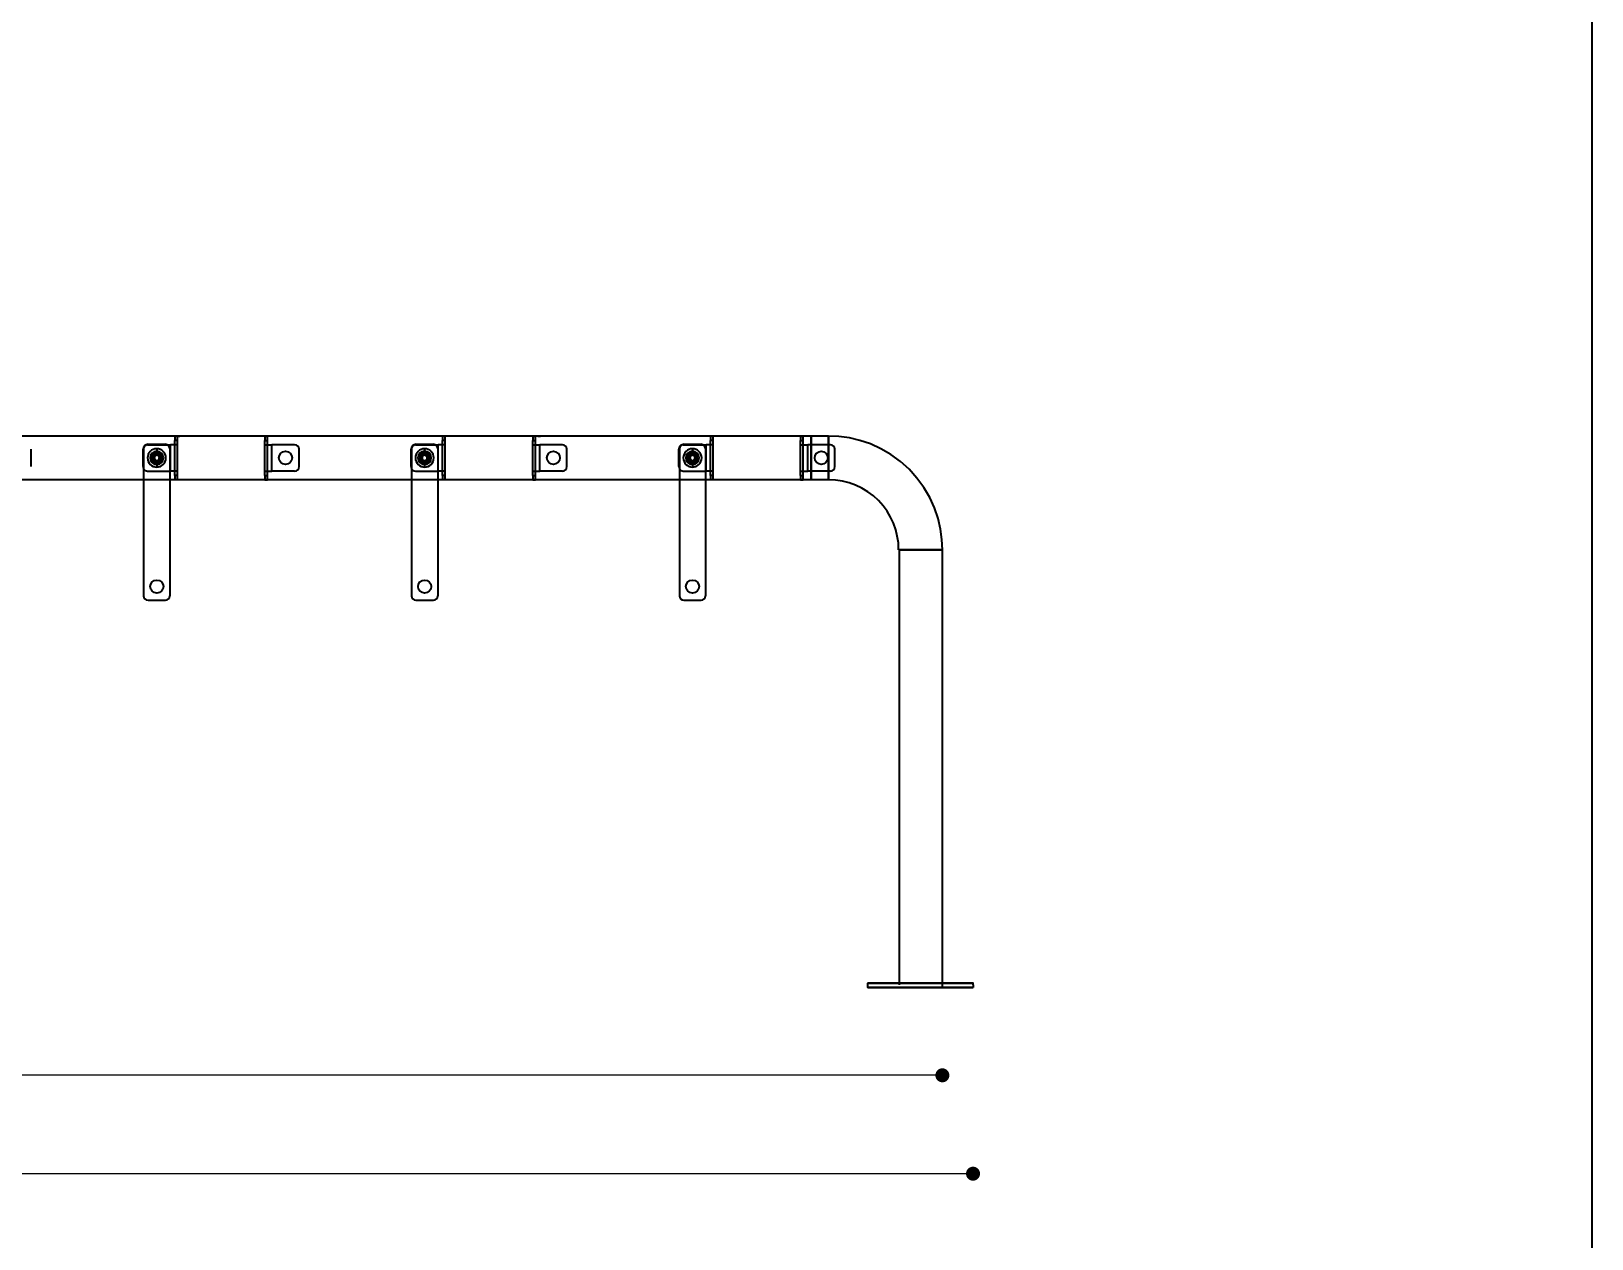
# Model space of a CAD drawing. Header units: millimetres. Extents: x 10366 to 13995, y 24552 to 29685.
# Drawn here: x 12212 to 13995, y 26926 to 28305 of the extents above; entities that cross this region are included whole.
import ezdxf

# ---------------------------------------------------------------- set-up
doc = ezdxf.new("R2010")
doc.units = ezdxf.units.MM
doc.header["$LTSCALE"] = 3
for name, color, linetype in [('Default', 7, 'Continuous'), ('Hidden_lines', 7, 'Continuous'), ('Red', 1, 'Continuous')]:
    doc.layers.add(name, color=color, linetype=linetype)
doc.styles.get("Standard").update_dxf_attribs({"font": 'arial.ttf'})
doc.dimstyles.new('MATEUSZ', dxfattribs={"dimtxt": 35, "dimasz": 16, "dimexe": 0.18, "dimexo": 0.0625, "dimgap": 0.09, "dimtad": 0, "dimdec": 0, "dimdsep": 46, "dimtxsty": 'Standard', "dimblk": 'DOT', "dimcen": 0.09, "dimse1": 1, "dimse2": 1, "dimadec": 0, "dimazin": 0, "dimtfac": 1, "dimtdec": 0, "dimtofl": 0, "dimtmove": 0, "dimatfit": 3, "dimfxl": 1, "dimtolj": 1, "dimtzin": 0, "dimlwd": 9, "dimlwe": 9, "dimarcsym": 0})

# ---------------------------------------------------------------- blocks, each defined once
blk = doc.blocks.new('_Dot')
at = {"color": 0, "linetype": 'ByBlock', "lineweight": -2}
blk.add_line((-0.5, 0), (-1, 0), dxfattribs=at)
at = {"color": 0, "linetype": 'ByBlock', "const_width": 0.5}
blk.add_lwpolyline([(-0.25, 0, 1), (0.25, 0, 1)], format="xyb", close=True, dxfattribs=at)
blk = doc.blocks.new('*D34')
at = {"color": 0, "lineweight": 9, "transparency": 16777216}
for p, q in [((10973.8, 27000.4), (12070.4, 27000.4)), ((13272.1, 27000.4), (12175.5, 27000.4))]:
    blk.add_line(p, q, dxfattribs=at)
at = {"layer": 'Defpoints', "color": 0, "transparency": 16777216}
for p in [(10957.8, 27213), (13288.1, 27213), (13288.1, 27000.4)]:
    blk.add_point(p, dxfattribs=at)
at = {"color": 0, "lineweight": 9, "transparency": 16777216, "xscale": 16, "yscale": 16, "zscale": 16, "rotation": 180}
blk.add_blockref('_Dot', (10957.8, 27000.4), dxfattribs=at)
at = {"color": 0, "lineweight": 9, "transparency": 16777216, "xscale": 16, "yscale": 16, "zscale": 16}
blk.add_blockref('_Dot', (13288.1, 27000.4), dxfattribs=at)
at = {"color": 0, "transparency": 16777216, "insert": (12122.9, 27000.4), "char_height": 35, "attachment_point": 5}
blk.add_mtext('\\A1;2330', dxfattribs=at)
blk = doc.blocks.new('*D35')
at = {"color": 0, "lineweight": 9, "transparency": 16777216}
for p, q in [((11009.1, 27112.8), (12070.6, 27112.8)), ((13237.1, 27112.8), (12175.7, 27112.8))]:
    blk.add_line(p, q, dxfattribs=at)
at = {"layer": 'Defpoints', "color": 0, "transparency": 16777216}
for p in [(10993.1, 27216), (13253.1, 27216), (10993.1, 27112.8)]:
    blk.add_point(p, dxfattribs=at)
at = {"color": 0, "lineweight": 9, "transparency": 16777216, "xscale": 16, "yscale": 16, "zscale": 16, "rotation": 180}
blk.add_blockref('_Dot', (10993.1, 27112.8), dxfattribs=at)
at = {"color": 0, "lineweight": 9, "transparency": 16777216, "xscale": 16, "yscale": 16, "zscale": 16}
blk.add_blockref('_Dot', (13253.1, 27112.8), dxfattribs=at)
at = {"color": 0, "transparency": 16777216, "insert": (12123.1, 27112.8), "char_height": 35, "attachment_point": 5}
blk.add_mtext('\\A1;2260', dxfattribs=at)

msp = doc.modelspace()

# ---------------------------------------------------------------- linework, layer by layer
for p, q in [((13168.1, 27216), (13168.1, 27218)), ((13288.1, 27216), (13288.1, 27218))]:
    msp.add_line(p, q)
msp.add_lwpolyline([(10366.2, 24552.5), (10366.2, 29684.6), (13995, 29684.6), (13995, 24552.5)], close=True)
at = {"layer": 'Default', "color": 0}
for p, q in [((13103.1, 27843), (11123.1, 27843)), ((12345.6, 27833.5), (12365.6, 27833.5)), ((12367.8, 27833), (12371.1, 27833)), ((12371.1, 27803), (12371.1, 27833)), ((12379.1, 27843), (12376.1, 27843)), ((12376.1, 27833), (12376.1, 27838)), ((12379.1, 27838), (12376.1, 27838)), ((12379.1, 27843), (12382.1, 27843)), ((12379.1, 27843), (12382.1, 27843)), ((12379.1, 27833), (12379.1, 27838)), ((12379.1, 27803), (12379.1, 27833)), ((12479.1, 27843), (12482.1, 27843)), ((12479.1, 27833), (12479.1, 27838)), ((12479.1, 27838), (12482.1, 27838)), ((12479.1, 27803), (12479.1, 27833)), ((12485.1, 27843), (12482.1, 27843)), ((12485.1, 27843), (12482.1, 27843)), ((12482.1, 27833), (12482.1, 27838)), ((12487.2, 27803), (12487.2, 27833)), ((12513.1, 27833), (12487.2, 27833)), ((12651.6, 27833.5), (12671.6, 27833.5)), ((12673.8, 27833), (12677.1, 27833)), ((12677.1, 27803), (12677.1, 27833)), ((12685.1, 27843), (12682.1, 27843)), ((12682.1, 27833), (12682.1, 27838)), ((12685.1, 27838), (12682.1, 27838)), ((12685.1, 27833), (12685.1, 27838)), ((12685.1, 27803), (12685.1, 27833)), ((12785.1, 27843), (12788.1, 27843)), ((12785.1, 27833), (12785.1, 27838)), ((12785.1, 27838), (12788.1, 27838)), ((12785.1, 27803), (12785.1, 27833)), ((12788.1, 27833), (12788.1, 27838)), ((12791.1, 27843), (12794.1, 27843)), ((12791.1, 27843), (12794.1, 27843)), ((12793.2, 27803), (12793.2, 27833)), ((12819.1, 27833), (12793.2, 27833)), ((12897.1, 27843), (12894.1, 27843)), ((12897.1, 27843), (12894.1, 27843)), ((12957.6, 27833.5), (12977.6, 27833.5)), ((12979.8, 27833), (12983.1, 27833)), ((12983.1, 27803), (12983.1, 27833)), ((12991.1, 27843), (12988.1, 27843)), ((12988.1, 27833), (12988.1, 27838)), ((12991.1, 27838), (12988.1, 27838)), ((12991.1, 27833), (12991.1, 27838)), ((12991.1, 27803), (12991.1, 27833)), ((13091.1, 27843), (13094.1, 27843)), ((13091.1, 27833), (13091.1, 27838)), ((13091.1, 27838), (13094.1, 27838)), ((13091.1, 27803), (13091.1, 27833)), ((13094.1, 27833), (13094.1, 27838)), ((13099.2, 27803), (13099.2, 27833)), ((13125.1, 27833), (13099.2, 27833)), ((13103.1, 27843), (13100.1, 27843)), ((13103.1, 27843), (13100.1, 27843)), ((13123.1, 27843), (13103.1, 27843)), ((12212.1, 27808), (12212.1, 27828)), ((12340.1, 27808), (12340.1, 27828)), ((12340.6, 27828.5), (12340.6, 27660.5)), ((12370.6, 27828.5), (12370.6, 27660.5)), ((12518.1, 27808), (12518.1, 27828)), ((12646.1, 27808), (12646.1, 27828)), ((12646.6, 27828.5), (12646.6, 27660.5)), ((12676.6, 27828.5), (12676.6, 27660.5)), ((12824.1, 27808), (12824.1, 27828)), ((12952.1, 27808), (12952.1, 27828)), ((12952.6, 27828.5), (12952.6, 27660.5)), ((12982.6, 27828.5), (12982.6, 27660.5)), ((13130.1, 27808), (13130.1, 27828)), ((12376.1, 27798), (12376.1, 27803)), ((12379.1, 27798), (12376.1, 27798)), ((12379.1, 27798), (12379.1, 27803)), ((12479.1, 27798), (12479.1, 27803)), ((12479.1, 27798), (12482.1, 27798)), ((12482.1, 27798), (12482.1, 27803)), ((12513.1, 27803), (12487.2, 27803)), ((12682.1, 27798), (12682.1, 27803)), ((12685.1, 27798), (12682.1, 27798)), ((12685.1, 27798), (12685.1, 27803)), ((12785.1, 27798), (12785.1, 27803)), ((12785.1, 27798), (12788.1, 27798)), ((12788.1, 27798), (12788.1, 27803)), ((12819.1, 27803), (12793.2, 27803)), ((12988.1, 27798), (12988.1, 27803)), ((12991.1, 27798), (12988.1, 27798)), ((12991.1, 27798), (12991.1, 27803)), ((13091.1, 27798), (13091.1, 27803)), ((13091.1, 27798), (13094.1, 27798)), ((13094.1, 27798), (13094.1, 27803)), ((13125.1, 27803), (13099.2, 27803)), ((12340.6, 27793), (12064.6, 27793)), ((12646.6, 27793), (12370.6, 27793)), ((12379.1, 27793), (12376.1, 27793)), ((12479.1, 27793), (12482.1, 27793)), ((12952.6, 27793), (12676.6, 27793)), ((12685.1, 27793), (12682.1, 27793)), ((12785.1, 27793), (12788.1, 27793)), ((13123.1, 27793), (12982.6, 27793)), ((12991.1, 27793), (12988.1, 27793)), ((13091.1, 27793), (13094.1, 27793)), ((13203.9, 27713), (13203.9, 27216)), ((13253.1, 27216), (13253.1, 27713)), ((12345.6, 27655.5), (12365.6, 27655.5)), ((12651.6, 27655.5), (12671.6, 27655.5)), ((12957.6, 27655.5), (12977.6, 27655.5)), ((13168.1, 27213), (13168.1, 27216)), ((13288.1, 27216), (13288.1, 27213))]:
    msp.add_line(p, q, dxfattribs=at)
for points in [[(12379.1, 27833, 0), (12379.1, 27833, 0), (12379.1, 27833, 0), (12379.1, 27833, 0), (12379.1, 27833, 0), (12379.1, 27833, 0), (12379.1, 27833, 0), (12379.1, 27833, 0), (12379.1, 27833, 0), (12379.1, 27833, 0), (12379.1, 27833, 0), (12379.1, 27833, 0), (12379.1, 27833, 0), (12378.6, 27833, 0), (12376.1, 27833, 0), (12371.1, 27833, 0)], [(12376.1, 27843, 0), (12376.1, 27843, 0), (12376.1, 27843, 0), (12376.1, 27843, 0), (12376.1, 27843, 0), (12376.1, 27843, 0), (12376.1, 27843, 0), (12376.1, 27843, 0), (12376.1, 27843, 0), (12376.1, 27843, 0), (12376.1, 27843, 0), (12376.1, 27843, 0), (12376.1, 27843, 0), (12376.1, 27843, 0), (12376.1, 27843, 0), (12376.1, 27842.9, 0), (12376.1, 27842.4, 0), (12376.1, 27838, 0)], [(12379.1, 27838, 0), (12379.1, 27843, 0)], [(12479.1, 27843, 0), (12479.1, 27843, 0), (12479.1, 27843, 0), (12479.1, 27843, 0), (12479.1, 27843, 0), (12479.1, 27843, 0), (12479.1, 27843, 0), (12479.1, 27843, 0), (12479.1, 27843, 0), (12479.1, 27843, 0), (12479.1, 27843, 0), (12479.1, 27843, 0), (12479.1, 27843, 0), (12479.1, 27843, 0), (12479.1, 27843, 0), (12479.1, 27842.9, 0), (12479.1, 27842.4, 0), (12479.1, 27838, 0)], [(12479.1, 27833, 0), (12479.1, 27833, 0), (12479.1, 27833, 0), (12479.1, 27833, 0), (12479.1, 27833, 0), (12479.1, 27833, 0), (12479.1, 27833, 0), (12479.1, 27833, 0), (12479.1, 27833, 0), (12479.1, 27833, 0), (12479.2, 27833, 0), (12479.2, 27833, 0), (12479.2, 27833, 0), (12479.7, 27833, 0), (12482.2, 27833, 0), (12487.2, 27833, 0)], [(12482.1, 27838, 0), (12482.1, 27843, 0)], [(12685.1, 27833, 0), (12685.1, 27833, 0), (12685.1, 27833, 0), (12685.1, 27833, 0), (12685.1, 27833, 0), (12685.1, 27833, 0), (12685.1, 27833, 0), (12685.1, 27833, 0), (12685.1, 27833, 0), (12685.1, 27833, 0), (12685.1, 27833, 0), (12685.1, 27833, 0), (12685.1, 27833, 0), (12684.6, 27833, 0), (12682.1, 27833, 0), (12677.1, 27833, 0)], [(12682.1, 27843, 0), (12682.1, 27843, 0), (12682.1, 27843, 0), (12682.1, 27843, 0), (12682.1, 27843, 0), (12682.1, 27843, 0), (12682.1, 27843, 0), (12682.1, 27843, 0), (12682.1, 27843, 0), (12682.1, 27843, 0), (12682.1, 27843, 0), (12682.1, 27843, 0), (12682.1, 27843, 0), (12682.1, 27843, 0), (12682.1, 27843, 0), (12682.1, 27842.9, 0), (12682.1, 27842.4, 0), (12682.1, 27838, 0)], [(12685.1, 27838, 0), (12685.1, 27843, 0)], [(12785.1, 27843, 0), (12785.1, 27843, 0), (12785.1, 27843, 0), (12785.1, 27843, 0), (12785.1, 27843, 0), (12785.1, 27843, 0), (12785.1, 27843, 0), (12785.1, 27843, 0), (12785.1, 27843, 0), (12785.1, 27843, 0), (12785.1, 27843, 0), (12785.1, 27843, 0), (12785.1, 27843, 0), (12785.1, 27843, 0), (12785.1, 27843, 0), (12785.1, 27842.9, 0), (12785.1, 27842.4, 0), (12785.1, 27838, 0)], [(12785.1, 27833, 0), (12785.1, 27833, 0), (12785.1, 27833, 0), (12785.1, 27833, 0), (12785.1, 27833, 0), (12785.1, 27833, 0), (12785.1, 27833, 0), (12785.1, 27833, 0), (12785.1, 27833, 0), (12785.1, 27833, 0), (12785.2, 27833, 0), (12785.2, 27833, 0), (12785.2, 27833, 0), (12785.7, 27833, 0), (12788.2, 27833, 0), (12793.2, 27833, 0)], [(12788.1, 27838, 0), (12788.1, 27843, 0)], [(12991.1, 27833, 0), (12991.1, 27833, 0), (12991.1, 27833, 0), (12991.1, 27833, 0), (12991.1, 27833, 0), (12991.1, 27833, 0), (12991.1, 27833, 0), (12991.1, 27833, 0), (12991.1, 27833, 0), (12991.1, 27833, 0), (12991.1, 27833, 0), (12991.1, 27833, 0), (12991.1, 27833, 0), (12990.9, 27833, 0), (12988.9, 27833, 0), (12983.1, 27833, 0)], [(12988.1, 27843, 0), (12988.1, 27843, 0), (12988.1, 27843, 0), (12988.1, 27843, 0), (12988.1, 27843, 0), (12988.1, 27843, 0), (12988.1, 27843, 0), (12988.1, 27843, 0), (12988.1, 27843, 0), (12988.1, 27843, 0), (12988.1, 27843, 0), (12988.1, 27843, 0), (12988.1, 27843, 0), (12988.1, 27843, 0), (12988.1, 27843, 0), (12988.1, 27842.9, 0), (12988.1, 27842.4, 0), (12988.1, 27838, 0)], [(12991.1, 27838, 0), (12991.1, 27843, 0)], [(13091.1, 27843, 0), (13091.1, 27843, 0), (13091.1, 27843, 0), (13091.1, 27843, 0), (13091.1, 27843, 0), (13091.1, 27843, 0), (13091.1, 27843, 0), (13091.1, 27843, 0), (13091.1, 27843, 0), (13091.1, 27843, 0), (13091.1, 27843, 0), (13091.1, 27843, 0), (13091.1, 27843, 0), (13091.1, 27843, 0), (13091.1, 27843, 0), (13091.1, 27842.9, 0), (13091.1, 27842.4, 0), (13091.1, 27838, 0)], [(13091.1, 27833, 0), (13091.1, 27833, 0), (13091.1, 27833, 0), (13091.1, 27833, 0), (13091.1, 27833, 0), (13091.1, 27833, 0), (13091.1, 27833, 0), (13091.1, 27833, 0), (13091.1, 27833, 0), (13091.1, 27833, 0), (13091.2, 27833, 0), (13091.2, 27833, 0), (13091.2, 27833, 0), (13091.7, 27833, 0), (13094.2, 27833, 0), (13099.2, 27833, 0)], [(13094.1, 27838, 0), (13094.1, 27843, 0)], [(13103.1, 27843, 0), (13103.1, 27843, 0), (13103.1, 27843, 0), (13103.1, 27843, 0), (13103.1, 27843, 0), (13103.1, 27843, 0), (13103.1, 27843, 0), (13103.1, 27843, 0), (13103.1, 27843, 0), (13103.1, 27843, 0), (13103.1, 27843, 0), (13103.1, 27843, 0), (13103.1, 27843, 0), (13103.1, 27843, 0), (13103.1, 27842.8, 0), (13103.1, 27842, 0), (13103.1, 27838.8, 0), (13103.1, 27833, 0)], [(13123.1, 27843, 0), (13123.1, 27843, 0), (13123.1, 27843, 0), (13123.1, 27843, 0), (13123.1, 27843, 0), (13123.1, 27843, 0), (13123.1, 27843, 0), (13123.1, 27843, 0), (13123.1, 27843, 0), (13123.1, 27843, 0), (13123.1, 27843, 0), (13123.1, 27843, 0), (13123.1, 27843, 0), (13123.1, 27843, 0), (13123.1, 27843, 0), (13123.1, 27842.8, 0), (13123.1, 27842, 0), (13123.1, 27838.8, 0), (13123.1, 27833, 0)], [(13253.1, 27713, 0), (13252.6, 27724.7, 0), (13251, 27736.7, 0), (13248.1, 27748.8, 0), (13244, 27760.9, 0), (13238.6, 27772.7, 0), (13232, 27784.2, 0), (13224.1, 27795, 0), (13215.1, 27805, 0), (13205.1, 27814, 0), (13194.3, 27821.8, 0), (13182.9, 27828.5, 0), (13171, 27833.9, 0), (13158.9, 27838, 0), (13146.8, 27840.9, 0), (13134.8, 27842.5, 0), (13123.1, 27843, 0)], [(12379.1, 27803, 0), (12379.1, 27803, 0), (12379.1, 27803, 0), (12379.1, 27803, 0), (12379.1, 27803, 0), (12379.1, 27803, 0), (12379.1, 27803, 0), (12379.1, 27803, 0), (12379.1, 27803, 0), (12379.1, 27803, 0), (12379.1, 27803, 0), (12379.1, 27803, 0), (12379.1, 27803, 0), (12378.6, 27803, 0), (12376.1, 27803, 0), (12371.1, 27803, 0)], [(12376.1, 27798, 0), (12376.1, 27793, 0)], [(12379.1, 27793, 0), (12379.1, 27793, 0), (12379.1, 27793, 0), (12379.1, 27793, 0), (12379.1, 27793, 0), (12379.1, 27793, 0), (12379.1, 27793, 0), (12379.1, 27793, 0), (12379.1, 27793, 0), (12379.1, 27793, 0), (12379.1, 27793, 0), (12379.1, 27793, 0), (12379.1, 27793, 0), (12379.1, 27793, 0), (12379.1, 27793.1, 0), (12379.1, 27793.2, 0), (12379.1, 27793.7, 0), (12379.1, 27798, 0)], [(12479.1, 27803, 0), (12479.1, 27803, 0), (12479.1, 27803, 0), (12479.1, 27803, 0), (12479.1, 27803, 0), (12479.1, 27803, 0), (12479.1, 27803, 0), (12479.1, 27803, 0), (12479.1, 27803, 0), (12479.1, 27803, 0), (12479.2, 27803, 0), (12479.2, 27803, 0), (12479.2, 27803, 0), (12479.7, 27803, 0), (12482.2, 27803, 0), (12487.2, 27803, 0)], [(12479.1, 27798, 0), (12479.1, 27793, 0)], [(12482.1, 27793, 0), (12482.1, 27793, 0), (12482.1, 27793, 0), (12482.1, 27793, 0), (12482.1, 27793, 0), (12482.1, 27793, 0), (12482.1, 27793, 0), (12482.1, 27793, 0), (12482.1, 27793, 0), (12482.1, 27793, 0), (12482.1, 27793, 0), (12482.1, 27793, 0), (12482.1, 27793, 0), (12482.1, 27793, 0), (12482.1, 27793.1, 0), (12482.1, 27793.2, 0), (12482.1, 27793.7, 0), (12482.1, 27798, 0)], [(12685.1, 27803, 0), (12685.1, 27803, 0), (12685.1, 27803, 0), (12685.1, 27803, 0), (12685.1, 27803, 0), (12685.1, 27803, 0), (12685.1, 27803, 0), (12685.1, 27803, 0), (12685.1, 27803, 0), (12685.1, 27803, 0), (12685.1, 27803, 0), (12685.1, 27803, 0), (12685.1, 27803, 0), (12684.6, 27803, 0), (12682.1, 27803, 0), (12677.1, 27803, 0)], [(12682.1, 27798, 0), (12682.1, 27793, 0)], [(12685.1, 27793, 0), (12685.1, 27793, 0), (12685.1, 27793, 0), (12685.1, 27793, 0), (12685.1, 27793, 0), (12685.1, 27793, 0), (12685.1, 27793, 0), (12685.1, 27793, 0), (12685.1, 27793, 0), (12685.1, 27793, 0), (12685.1, 27793, 0), (12685.1, 27793, 0), (12685.1, 27793, 0), (12685.1, 27793, 0), (12685.1, 27793.1, 0), (12685.1, 27793.2, 0), (12685.1, 27793.7, 0), (12685.1, 27798, 0)], [(12785.1, 27803, 0), (12785.1, 27803, 0), (12785.1, 27803, 0), (12785.1, 27803, 0), (12785.1, 27803, 0), (12785.1, 27803, 0), (12785.1, 27803, 0), (12785.1, 27803, 0), (12785.1, 27803, 0), (12785.1, 27803, 0), (12785.2, 27803, 0), (12785.2, 27803, 0), (12785.2, 27803, 0), (12785.7, 27803, 0), (12788.2, 27803, 0), (12793.2, 27803, 0)], [(12785.1, 27798, 0), (12785.1, 27793, 0)], [(12788.1, 27793, 0), (12788.1, 27793, 0), (12788.1, 27793, 0), (12788.1, 27793, 0), (12788.1, 27793, 0), (12788.1, 27793, 0), (12788.1, 27793, 0), (12788.1, 27793, 0), (12788.1, 27793, 0), (12788.1, 27793, 0), (12788.1, 27793, 0), (12788.1, 27793, 0), (12788.1, 27793, 0), (12788.1, 27793, 0), (12788.1, 27793.1, 0), (12788.1, 27793.2, 0), (12788.1, 27793.7, 0), (12788.1, 27798, 0)], [(12991.1, 27803, 0), (12991.1, 27803, 0), (12991.1, 27803, 0), (12991.1, 27803, 0), (12991.1, 27803, 0), (12991.1, 27803, 0), (12991.1, 27803, 0), (12991.1, 27803, 0), (12991.1, 27803, 0), (12991.1, 27803, 0), (12991.1, 27803, 0), (12991.1, 27803, 0), (12991.1, 27803, 0), (12990.6, 27803, 0), (12988.1, 27803, 0), (12983.1, 27803, 0)], [(12988.1, 27798, 0), (12988.1, 27793, 0)], [(12991.1, 27793, 0), (12991.1, 27793, 0), (12991.1, 27793, 0), (12991.1, 27793, 0), (12991.1, 27793, 0), (12991.1, 27793, 0), (12991.1, 27793, 0), (12991.1, 27793, 0), (12991.1, 27793, 0), (12991.1, 27793, 0), (12991.1, 27793, 0), (12991.1, 27793, 0), (12991.1, 27793, 0), (12991.1, 27793, 0), (12991.1, 27793.1, 0), (12991.1, 27793.2, 0), (12991.1, 27793.7, 0), (12991.1, 27798, 0)], [(13091.1, 27803, 0), (13091.1, 27803, 0), (13091.1, 27803, 0), (13091.1, 27803, 0), (13091.1, 27803, 0), (13091.1, 27803, 0), (13091.1, 27803, 0), (13091.1, 27803, 0), (13091.1, 27803, 0), (13091.1, 27803, 0), (13091.2, 27803, 0), (13091.2, 27803, 0), (13091.2, 27803, 0), (13091.7, 27803, 0), (13094.2, 27803, 0), (13099.2, 27803, 0)], [(13091.1, 27798, 0), (13091.1, 27793, 0)], [(13094.1, 27793, 0), (13094.1, 27793, 0), (13094.1, 27793, 0), (13094.1, 27793, 0), (13094.1, 27793, 0), (13094.1, 27793, 0), (13094.1, 27793, 0), (13094.1, 27793, 0), (13094.1, 27793, 0), (13094.1, 27793, 0), (13094.1, 27793, 0), (13094.1, 27793, 0), (13094.1, 27793, 0), (13094.1, 27793, 0), (13094.1, 27793.1, 0), (13094.1, 27793.2, 0), (13094.1, 27793.7, 0), (13094.1, 27798, 0)], [(13103.1, 27803, 0), (13103.1, 27795.5, 0), (13103.1, 27793.6, 0), (13103.1, 27793.2, 0), (13103.1, 27793.1, 0), (13103.1, 27793, 0), (13103.1, 27793, 0), (13103.1, 27793, 0), (13103.1, 27793, 0), (13103.1, 27793, 0), (13103.1, 27793, 0), (13103.1, 27793, 0), (13103.1, 27793, 0), (13103.1, 27793, 0), (13103.1, 27793, 0), (13103.1, 27793, 0), (13103.1, 27793, 0), (13103.1, 27793, 0), (13103.1, 27793, 0)], [(13123.1, 27803, 0), (13123.1, 27795.5, 0), (13123.1, 27793.6, 0), (13123.1, 27793.2, 0), (13123.1, 27793.1, 0), (13123.1, 27793, 0), (13123.1, 27793, 0), (13123.1, 27793, 0), (13123.1, 27793, 0), (13123.1, 27793, 0), (13123.1, 27793, 0), (13123.1, 27793, 0), (13123.1, 27793, 0), (13123.1, 27793, 0), (13123.1, 27793, 0), (13123.1, 27793, 0), (13123.1, 27793, 0), (13123.1, 27793, 0), (13123.1, 27793, 0)], [(13203.1, 27713, 0), (13202.8, 27720.8, 0), (13201.6, 27728.5, 0), (13199.8, 27736, 0), (13197.2, 27743.4, 0), (13193.9, 27750.4, 0), (13189.9, 27757.1, 0), (13185.3, 27763.4, 0), (13180.1, 27769.3, 0), (13174.3, 27774.6, 0), (13168, 27779.3, 0), (13161.2, 27783.4, 0), (13154, 27786.8, 0), (13146.6, 27789.5, 0), (13138.9, 27791.5, 0), (13131.1, 27792.6, 0), (13123.1, 27793, 0)], [(13253.1, 27713, 0), (13253.1, 27713, 0), (13253.1, 27713, 0), (13253.1, 27713, 0), (13253.1, 27713, 0), (13253.1, 27713, 0), (13253.1, 27713, 0), (13253.1, 27713, 0), (13253.1, 27713, 0), (13253.1, 27713, 0), (13253.1, 27713, 0), (13253.1, 27713, 0), (13253.1, 27713, 0), (13253, 27713, 0), (13252.4, 27713, 0), (13250.1, 27713, 0), (13203.1, 27713, 0)], [(13202.9, 27218, 0), (13173.7, 27218, 0), (13168.5, 27218, 0), (13168.2, 27218, 0), (13168.1, 27218, 0), (13168.1, 27218, 0), (13168.1, 27218, 0), (13168.1, 27218, 0), (13168.1, 27218, 0), (13168.1, 27218, 0), (13168.1, 27218, 0), (13168.1, 27218, 0), (13168.1, 27218, 0), (13168.1, 27218, 0), (13168.1, 27218, 0), (13168.1, 27218, 0), (13168.1, 27218, 0), (13168.1, 27218, 0), (13168.1, 27218, 0), (13168.2, 27218, 0), (13168.2, 27218, 0), (13168.2, 27218, 0), (13168.5, 27218, 0), (13169.4, 27218, 0), (13173.5, 27218, 0), (13228.1, 27218, 0)], [(13228.1, 27218, 0), (13286.9, 27218, 0), (13288.1, 27218, 0), (13288.1, 27218, 0), (13288.1, 27218, 0), (13288.1, 27218, 0), (13288.1, 27218, 0), (13288.1, 27218, 0), (13288.1, 27218, 0), (13288.1, 27218, 0), (13288.1, 27218, 0), (13288.1, 27218, 0), (13288.1, 27218, 0), (13288.1, 27218, 0), (13288.1, 27218, 0), (13288.1, 27218, 0), (13288.1, 27218, 0), (13288.1, 27218, 0), (13288.1, 27218, 0), (13288.1, 27218, 0), (13287.8, 27218, 0), (13286.9, 27218, 0), (13282.8, 27218, 0), (13253.1, 27218, 0)]]:
    msp.add_polyline3d(points, dxfattribs=at)
msp.add_polyline3d([(13288.1, 27213, 0), (13288.1, 27213, 0), (13288.1, 27213, 0), (13288.1, 27213, 0), (13288.1, 27213, 0), (13288.1, 27213, 0), (13288.1, 27213, 0), (13288.1, 27213, 0), (13288.1, 27213, 0), (13288.1, 27213, 0), (13288.1, 27213, 0), (13288, 27213, 0), (13287.7, 27213, 0), (13286.4, 27213, 0), (13280.7, 27213, 0), (13177.2, 27213, 0), (13168.4, 27213, 0), (13168.2, 27213, 0), (13168.2, 27213, 0), (13168.1, 27213, 0), (13168.1, 27213, 0), (13168.1, 27213, 0), (13168.1, 27213, 0), (13168.1, 27213, 0), (13168.1, 27213, 0), (13168.1, 27213, 0), (13168.1, 27213, 0), (13168.1, 27213, 0), (13168.1, 27213, 0), (13168.1, 27213, 0), (13168.1, 27213, 0), (13168.2, 27213, 0), (13168.2, 27213, 0), (13168.2, 27213, 0), (13168.6, 27213, 0), (13169.9, 27213, 0), (13175.5, 27213, 0)], close=True, dxfattribs=at)
for centre in [(12502.7, 27818), (12808.7, 27818), (13114.7, 27818), (12355.6, 27671), (12661.6, 27671), (12967.6, 27671)]:
    msp.add_circle(centre, 7.5, dxfattribs=at)
for centre, start, end in [((12345.1, 27828), 90, 180), ((12345.6, 27828.5), 90, 180), ((12365.6, 27828.5), 0, 90), ((12513.1, 27828), 0, 90), ((12651.1, 27828), 90, 180), ((12651.6, 27828.5), 90, 180), ((12671.6, 27828.5), 0, 90), ((12819.1, 27828), 360, 90), ((12957.1, 27828), 90, 180), ((12957.6, 27828.5), 90, 180), ((12977.6, 27828.5), 0, 90), ((13125.1, 27828), 360, 90), ((12345.1, 27808), 180, 205.5778), ((12513.1, 27808), 270, 0), ((12651.1, 27808), 180, 205.5778), ((12819.1, 27808), 270, 0), ((12957.1, 27808), 180, 205.5778), ((13125.1, 27808), 270, 0), ((12345.6, 27660.5), 180, 270), ((12365.6, 27660.5), 270, 0), ((12651.6, 27660.5), 180, 270), ((12671.6, 27660.5), 270, 360), ((12957.6, 27660.5), 180, 270), ((12977.6, 27660.5), 270, 0)]:
    msp.add_arc(centre, 5, start, end, dxfattribs=at)
at = {"layer": 'Hidden_lines', "color": 0}
for p, q in [((12345.1, 27833), (12367.8, 27833)), ((12376.1, 27803), (12376.1, 27833)), ((12482.1, 27803), (12482.1, 27833)), ((12651.1, 27833), (12673.8, 27833)), ((12682.1, 27803), (12682.1, 27833)), ((12788.1, 27803), (12788.1, 27833)), ((12957.1, 27833), (12979.8, 27833)), ((12988.1, 27803), (12988.1, 27833)), ((13094.1, 27803), (13094.1, 27833)), ((12345.1, 27803), (12371.1, 27803)), ((12651.1, 27803), (12677.1, 27803)), ((12957.1, 27803), (12983.1, 27803)), ((12370.6, 27793), (12340.6, 27793)), ((12676.6, 27793), (12646.6, 27793)), ((12982.6, 27793), (12952.6, 27793)), ((13253.1, 27213), (13253.1, 27216)), ((13253.1, 27213), (13253.1, 27216))]:
    msp.add_line(p, q, dxfattribs=at)
for points in [[(13103.1, 27793, 0), (13103.1, 27793, 0), (13103.1, 27793, 0), (13103.1, 27793, 0), (13103.1, 27793, 0), (13103.1, 27793, 0), (13103.1, 27793, 0), (13103.1, 27793, 0), (13103.1, 27793, 0), (13103.1, 27793, 0), (13103.1, 27793, 0), (13103.1, 27793, 0), (13103.1, 27793.1, 0), (13103.1, 27793.2, 0), (13103.1, 27793.8, 0), (13103.1, 27796.1, 0), (13103.1, 27843, 0)], [(13103.1, 27833, 0), (13103.1, 27803, 0)], [(13123.1, 27793, 0), (13123.1, 27793, 0), (13123.1, 27793, 0), (13123.1, 27793, 0), (13123.1, 27793, 0), (13123.1, 27793, 0), (13123.1, 27793, 0), (13123.1, 27793, 0), (13123.1, 27793, 0), (13123.1, 27793, 0), (13123.1, 27793, 0), (13123.1, 27793, 0), (13123.1, 27793.1, 0), (13123.1, 27793.2, 0), (13123.1, 27793.8, 0), (13123.1, 27796.1, 0), (13123.1, 27843, 0)], [(13123.1, 27833, 0), (13123.1, 27803, 0)], [(13203.1, 27713, 0), (13203.1, 27713, 0), (13203.1, 27713, 0), (13203.1, 27713, 0), (13203.1, 27713, 0), (13203.1, 27713, 0), (13203.1, 27713, 0), (13203.1, 27713, 0), (13203.1, 27713, 0), (13203.1, 27713, 0), (13203.1, 27713, 0), (13203.2, 27713, 0), (13203.2, 27713, 0), (13203.3, 27713, 0), (13203.9, 27713, 0), (13206.2, 27713, 0), (13253.1, 27713, 0)], [(13253.1, 27218, 0), (13253.1, 27218, 0), (13253.1, 27218, 0), (13253.1, 27218, 0), (13253.1, 27218, 0), (13253.1, 27218, 0), (13253.1, 27218, 0), (13253.1, 27218, 0), (13253.1, 27218, 0), (13253.1, 27218, 0), (13253.1, 27218, 0), (13253.1, 27218, 0), (13253, 27218, 0), (13252.4, 27218, 0), (13246.3, 27218, 0), (13203.1, 27218, 0)]]:
    msp.add_polyline3d(points, dxfattribs=at)
for centre in [(12355.6, 27818), (12355.6, 27818), (12661.6, 27818), (12661.6, 27818), (12967.6, 27818)]:
    msp.add_circle(centre, 4, dxfattribs=at)
for centre, radius, start, end in [((12355.6, 27818), 7.64, 90, 270), ((12355.6, 27818), 6.24, 90, 270), ((12355.6, 27818), 3, 90, 270), ((12355.6, 27818), 7.64, 270, 90), ((12355.6, 27818), 6.24, 270, 90), ((12355.6, 27818), 3, 270, 90), ((12661.6, 27818), 7.64, 90, 270), ((12661.6, 27818), 6.24, 90, 270), ((12661.6, 27818), 3, 90, 270), ((12661.6, 27818), 7.64, 270, 90), ((12661.6, 27818), 6.24, 270, 90), ((12661.6, 27818), 3, 270, 90), ((12967.6, 27818), 7.64, 90, 270), ((12967.6, 27818), 6.24, 90, 270), ((12967.6, 27818), 3, 90, 270), ((12967.6, 27818), 7.64, 270, 90), ((12967.6, 27818), 6.24, 270, 90), ((12967.6, 27818), 3, 270, 90), ((12345.1, 27808), 5, 205.5778, 270), ((12651.1, 27808), 5, 205.5778, 270), ((12957.1, 27808), 5, 205.5778, 270)]:
    msp.add_arc(centre, radius, start, end, dxfattribs=at)
at = {"layer": 'Red', "color": 0}
for points in [[(12355.6, 27828.5, 0), (12355.6, 27828.5, 0), (12355.6, 27828.5, 0), (12355.6, 27828.5, 0), (12355.6, 27828.5, 0), (12355.6, 27828.5, 0), (12355.6, 27828.5, 0), (12355.6, 27828.5, 0), (12355.6, 27828.5, 0), (12355.6, 27828.5, 0), (12355.6, 27828.5, 0), (12355.6, 27828.5, 0), (12355.6, 27828.5, 0), (12355.6, 27828.5, 0), (12355.6, 27828.5, 0), (12355.6, 27828.4, 0), (12355.6, 27827.8, 0), (12355.6, 27822.5, 0)], [(12355.6, 27813.5, 0), (12355.6, 27807.5, 0)], [(12661.6, 27828.5, 0), (12661.6, 27828.5, 0), (12661.6, 27828.5, 0), (12661.6, 27828.5, 0), (12661.6, 27828.5, 0), (12661.6, 27828.5, 0), (12661.6, 27828.5, 0), (12661.6, 27828.5, 0), (12661.6, 27828.5, 0), (12661.6, 27828.5, 0), (12661.6, 27828.5, 0), (12661.6, 27828.5, 0), (12661.6, 27828.5, 0), (12661.6, 27828.5, 0), (12661.6, 27828.5, 0), (12661.6, 27828.4, 0), (12661.6, 27827.8, 0), (12661.6, 27822.5, 0)], [(12661.6, 27813.5, 0), (12661.6, 27807.5, 0)], [(12967.6, 27828.5, 0), (12967.6, 27828.5, 0), (12967.6, 27828.5, 0), (12967.6, 27828.5, 0), (12967.6, 27828.5, 0), (12967.6, 27828.5, 0), (12967.6, 27828.5, 0), (12967.6, 27828.5, 0), (12967.6, 27828.5, 0), (12967.6, 27828.5, 0), (12967.6, 27828.5, 0), (12967.6, 27828.5, 0), (12967.6, 27828.5, 0), (12967.6, 27828.5, 0), (12967.6, 27828.5, 0), (12967.6, 27828.4, 0), (12967.6, 27827.8, 0), (12967.6, 27822.5, 0)], [(12967.6, 27813.5, 0), (12967.6, 27807.5, 0)]]:
    msp.add_polyline3d(points, dxfattribs=at)
for centre, radius, start, end in [((12355.6, 27818), 10.5, 90, 270), ((12355.6, 27818), 4.5, 90, 270), ((12355.6, 27818), 10.5, 270, 90), ((12355.6, 27818), 4.5, 270, 90), ((12661.6, 27818), 10.5, 90, 270), ((12661.6, 27818), 4.5, 90, 270), ((12661.6, 27818), 10.5, 270, 90), ((12661.6, 27818), 4.5, 270, 90), ((12967.6, 27818), 10.5, 90, 270), ((12967.6, 27818), 4.5, 90, 270), ((12967.6, 27818), 10.5, 270, 90), ((12967.6, 27818), 4.5, 270, 90)]:
    msp.add_arc(centre, radius, start, end, dxfattribs=at)

# ---------------------------------------------------------------- dimensions: what is measured, and where the dimension line sits
for base, p1, p2, picture, middle in [((13288.1, 27000.4), (10957.8, 27213), (13288.1, 27213), '*D34', (12122.9, 27000.4)), ((10993.1, 27112.8), (13253.1, 27216), (10993.1, 27216), '*D35', (12123.1, 27112.8))]:
    dim = msp.add_linear_dim(base=base, p1=p1, p2=p2, dimstyle='MATEUSZ')
    dim.commit()
    dim.dimension.update_dxf_attribs({"geometry": picture, "text_midpoint": middle})

doc.saveas('drawing.dxf')
